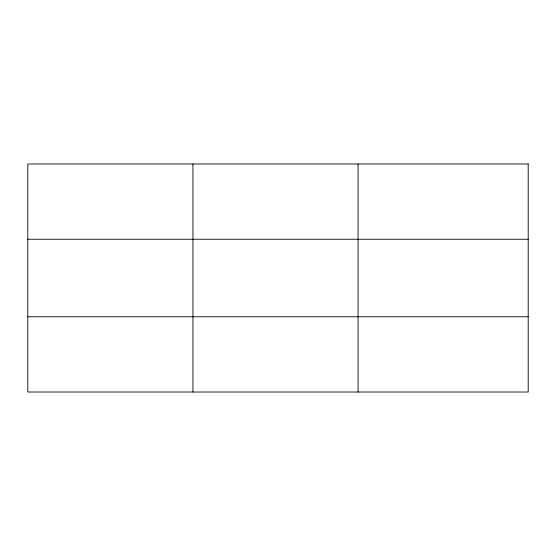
<?xml version="1.0" encoding="UTF-8"?>
<svg xmlns="http://www.w3.org/2000/svg" width="556" height="556" viewBox="0 0 556 556"><rect width="100%" height="100%" fill="white"/><g stroke="black" fill="none" stroke-linecap="round" stroke-linejoin="round"><path stroke-width="0.83" d="M192.932 392.022L192.932 163.978M358.064 392.022L358.064 163.978M27.8 239.233L528.2 239.233M27.8 316.767L528.2 316.767M528.2 163.978L528.2 392.022L27.8 392.022L27.8 163.978L528.2 163.978"/></g></svg>
